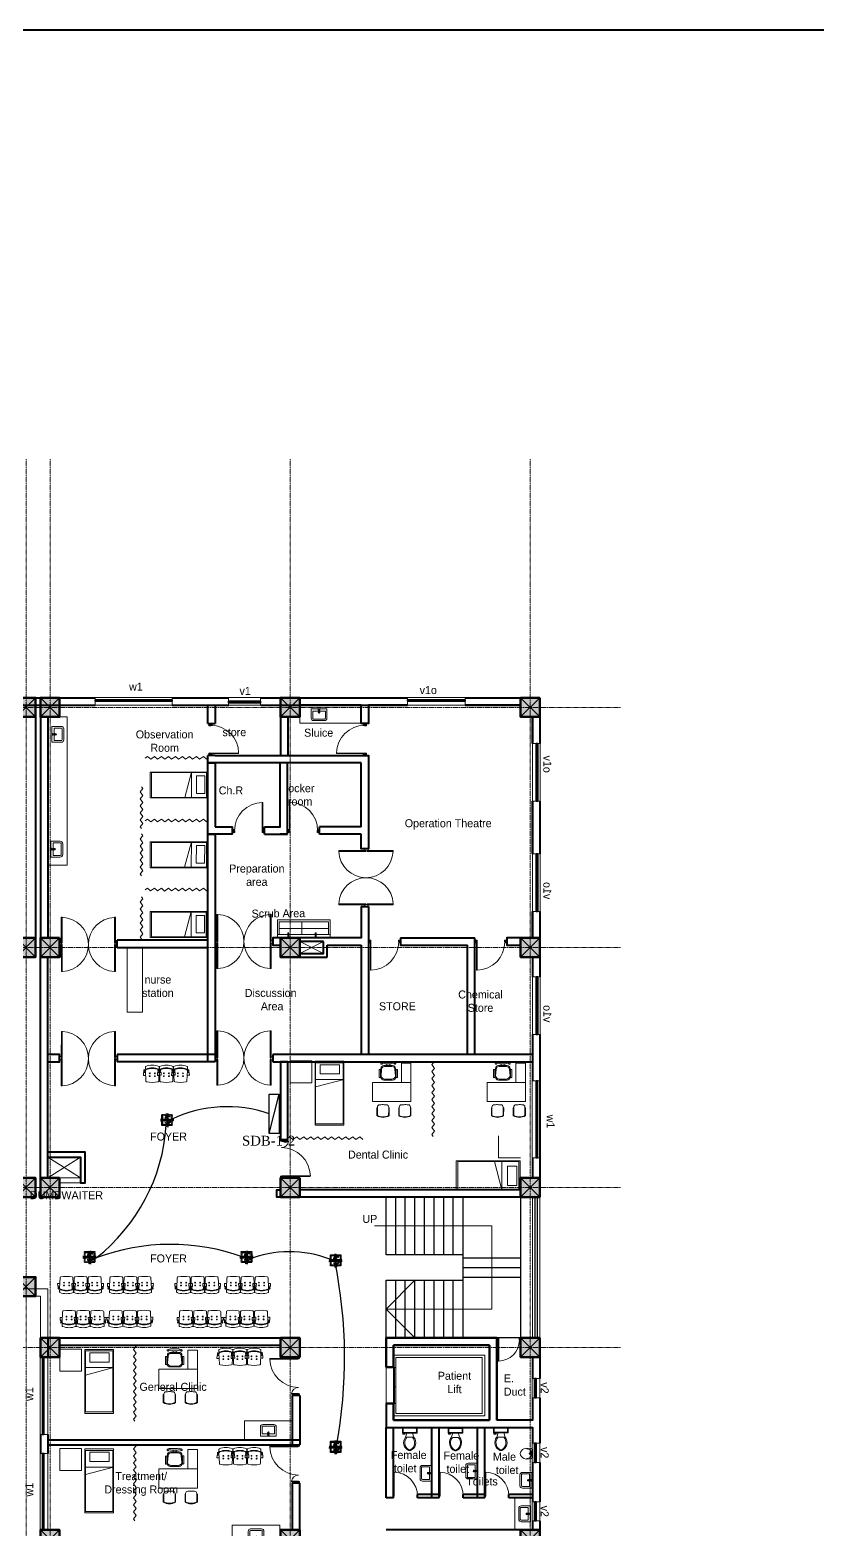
# Model space of a CAD drawing. Header units: millimetres. Extents: x 2419715 to 2617776, y 3786495 to 3864810.
# Drawn here: x 2529684 to 2554274, y 3817945 to 3864810 of the extents above; entities that cross this region are included whole.
import ezdxf

# ---------------------------------------------------------------- set-up
doc = ezdxf.new("R2010")
doc.units = ezdxf.units.MM
doc.header["$MEASUREMENT"] = 0
for name, pattern in [('ACAD_ISO04W100', [30, 24, -3, 0, -3]), ('CENTER', [2, 1.25, -0.25, 0.25, -0.25]), ('DASHED', [0.75, 0.5, -0.25])]:
    doc.linetypes.add(name, pattern=pattern)
for name, color, linetype, lineweight in [('0newfurnture', 30, 'Continuous', 15), ('centreline', 52, 'CENTER', 5), ('Column-0.5', 14, 'Continuous', 50), ('DB-SDB', 10, 'ACAD_ISO04W100', 30), ('door', 41, 'Continuous', 5), ('Door Opening-0.09', 253, 'Continuous', 9), ('furniture', 34, 'Continuous', 15), ('Furniture Hospital-0.09', 44, 'Continuous', 9), ('Hatch', 9, 'Continuous', 9), ('hidden lines', 205, 'DASHED', 5), ('Sill Level', 140, 'Continuous', 20), ('stairs', 6, 'Continuous', 25), ('WALL 0.2', 7, 'Continuous', 20), ('wall 0.4', 7, 'Continuous', 40), ('Wall-0.5', 7, 'Continuous', 50), ('WINDOW', 152, 'Continuous', 30), ('Windows Plan', 152, 'Continuous', 35)]:
    doc.layers.add(name, color=color, linetype=linetype, lineweight=lineweight)
for name, color, linetype in [('conduit for speaker', 100, 'Continuous'), ('electrical text', 7, 'Continuous'), ('Speaker', 200, 'CENTER'), ('Text-0.2', 7, 'Continuous')]:
    doc.layers.add(name, color=color, linetype=linetype)
doc.styles.add('5P2', font='verdana.ttf', dxfattribs={"height": 500})
doc.styles.add('arial.', font='arial.ttf')
doc.styles.add('romans', font='romans.shx')
doc.linetypes.add('ZIGZAG', pattern='A,0.0001,-0.2,[131,ltypeshp.shx,S=0.2,R=0,X=-0.2,Y=0],-0.4,[131,ltypeshp.shx,S=0.2,R=180,X=0.2,Y=0],-0.2', length=0.8001)

# ---------------------------------------------------------------- blocks, each defined once
blk = doc.blocks.new('2ft column')
at = {"layer": 'Hatch', "ltscale": 5}
h = blk.add_hatch(color=256, dxfattribs=at)
h.dxf.hatch_style = 1
h.paths.add_polyline_path([(2207385, 4176559), (2207985, 4176559), (2207985, 4175959), (2207385, 4175959)])
at = {"layer": 'Column-0.5', "ltscale": 5}
blk.add_lwpolyline([(2207385, 4176559), (2207985, 4176559), (2207985, 4175959), (2207385, 4175959)], close=True, dxfattribs=at)
at = {"layer": 'Defpoints', "ltscale": 5}
for points in [[(2207985, 4176559), (2207385, 4175959)], [(2207985, 4175959), (2207385, 4176559)]]:
    blk.add_lwpolyline(points, dxfattribs=at)
blk = doc.blocks.new('main grid')
at = {"layer": 'centreline', "ltscale": 5}
for p, q in [((2518911, 4018930), (2518911, 3987284)), ((2526411, 4018930), (2526411, 3987284)), ((2533911, 4018930), (2533911, 3991299)), ((2541411, 4018930), (2541411, 3976624)), ((2542161, 4018930), (2542161, 3976624)), ((2549661, 4018930), (2549661, 3976624)), ((2557161, 4018930), (2557161, 3976624)), ((2559988, 4011172), (2515645, 4011172)), ((2559988, 4003672), (2515645, 4003672)), ((2559388, 3996172), (2515045, 3996172)), ((2559988, 3996172), (2515645, 3996172)), ((2559988, 3991172), (2538074, 3991172)), ((2533911, 3989164), (2515100, 3989164)), ((2559988, 3985172), (2538074, 3985172)), ((2559988, 3979531), (2538074, 3979531))]:
    blk.add_line(p, q, dxfattribs=at)
blk.add_lwpolyline([(2510725, 3995097), (2521316, 3987284)], dxfattribs=at)
at = {"layer": 'Hatch'}
for p in [(311226, -165087), (318726, -165087), (326226, -165087), (333726, -165087), (311226, -172587), (318726, -172587), (326226, -172587), (333726, -172587), (311226, -180087), (318726, -180087), (326226, -180087), (333726, -180087), (305895, -183187), (311226, -183187), (318726, -183187), (326226, -183187), (333726, -183187), (334476, -185087), (341976, -185087), (349476, -185087), (311226, -187095), (318801, -187095), (334476, -191087), (341976, -191087), (349476, -191087), (334476, -196728), (341976, -196728), (349476, -196728)]:
    blk.add_blockref('2ft column', p, dxfattribs=at)
at = {"layer": 'Hatch', "xscale": -1}
for p in [(4749846, -165087), (4757346, -165087), (4764846, -165087), (4749846, -172587), (4757346, -172587), (4764846, -172587), (4749846, -180087), (4757346, -180087), (4764846, -180087)]:
    blk.add_blockref('2ft column', p, dxfattribs=at)
blk = doc.blocks.new("door 3'3")
at = {"layer": 'door'}
for p, q in [((82769.4, -31237.4), (82769.4, -31203.4)), ((82769.8, -31203.4), (82769.4, -31203.4)), ((82769.8, -31237.4), (82769.8, -31203.4))]:
    blk.add_line(p, q, dxfattribs=at)
at = {"layer": 'door', "ltscale": 80}
for points in [[(82769.8, -31239.8), (82767.4, -31239.8), (82767.4, -31239.4), (82766.9, -31239.4), (82766.9, -31236.4), (82767.4, -31236.4), (82767.4, -31235.9), (82769.4, -31235.9), (82769.4, -31237.4), (82769.8, -31237.4)], [(82802.9, -31239.8), (82805.4, -31239.8), (82805.4, -31239.4), (82805.9, -31239.4), (82805.9, -31236.4), (82805.4, -31236.4), (82805.4, -31235.9), (82803.4, -31235.9), (82803.4, -31237.4), (82802.9, -31237.4)]]:
    blk.add_lwpolyline(points, close=True, dxfattribs=at)
blk.add_arc((82769.4, -31237.4), 34, 0, 89.2047, dxfattribs=at)
at = {"layer": 'Hatch'}
for centre, radius, start, end in [((82757.2, -31236.2), 10.6, 342.6842, 1.6014), ((82764.4, -31235.9), 4.57, 311.0325, 0.2101), ((82768.1, -31239.1), 3.04, 64.8198, 103.5348), ((82804.7, -31239.1), 3.04, 76.4652, 115.1802), ((82808.4, -31235.9), 4.57, 179.7899, 228.9675), ((82815.6, -31236.2), 10.6, 178.3986, 197.3158), ((82767.7, -31239.9), 2.68, 36.7582, 107.5329), ((82767.3, -31240.3), 1.96, 14.7681, 101.3525), ((82767.3, -31236.1), 3.25, 271.0473, 321.5319), ((82805.1, -31239.9), 2.68, 72.4671, 143.2418), ((82805.5, -31236.1), 3.25, 218.4681, 268.9527), ((82805.5, -31240.3), 1.96, 78.6475, 165.2319)]:
    blk.add_arc(centre, radius, start, end, dxfattribs=at)
blk = doc.blocks.new('MAIN DOOR')
at = {"layer": 'door', "ltscale": 1000}
for points in [[(2313.5, 188.5), (2347.4, 188.5), (2347.4, 187.3), (2313.5, 187.3)], [(2381.3, 188.5), (2348.9, 188.5), (2348.9, 187.3), (2381.3, 187.3)]]:
    blk.add_lwpolyline(points, close=True, dxfattribs=at)
for points in [[(2346.1, 190.6), (2346.1, 188.5)], [(2348.9, 188.1), (2347.4, 188.1), (2347.4, 188.5), (2346.1, 188.5), (2346.1, 190.6), (2350.2, 190.6)], [(2347.4, 188.1), (2348.9, 188.1), (2348.9, 188.5), (2350.2, 188.5), (2350.2, 190.6), (2346.1, 190.6)], [(2350.2, 190.6), (2350.2, 188.5)], [(2313.4, 120.7), (2347.3, 120.7), (2347.3, 121.9), (2313.4, 121.9), (2313.4, 120.7)], [(2348.8, 121.1), (2347.3, 121.1), (2347.3, 120.7), (2346, 120.7), (2346, 118.6), (2350.1, 118.6)], [(2347.3, 121.1), (2348.8, 121.1), (2348.8, 120.7), (2350.1, 120.7), (2350.1, 118.6), (2346, 118.6)], [(2346, 118.6), (2346, 120.7)], [(2381.3, 120.7), (2348.8, 120.7), (2348.8, 121.9), (2381.3, 121.9), (2381.3, 120.7)], [(2350.1, 118.6), (2350.1, 120.7)]]:
    blk.add_lwpolyline(points, dxfattribs=at)
at = {"layer": 'Door Opening-0.09', "ltscale": 1000}
for centre, start, end in [((2347.4, 188.5), 182.1168, 357.8826), ((2347.3, 120.7), 2.1167, 177.8826)]:
    blk.add_arc(centre, 33.9, start, end, dxfattribs=at)
at = {"layer": 'WINDOW', "ltscale": 5}
blk.add_line((2350.1, 190.6), (2350.1, 190.6), dxfattribs=at)
blk = doc.blocks.new('d1')
at = {"layer": 'door'}
for p, q in [((2442.7, 10746.2), (2408.3, 10746.2)), ((2408.3, 10746.2), (2408.3, 10745.7)), ((2442.7, 10745.7), (2408.3, 10745.7))]:
    blk.add_line(p, q, dxfattribs=at)
at = {"layer": 'door', "ltscale": 80}
for points in [[(2445, 10779.7), (2445, 10782), (2444.6, 10782), (2444.6, 10782.4), (2441.8, 10782.4), (2441.8, 10782), (2441.4, 10782), (2441.4, 10780.1), (2442.7, 10780.1), (2442.7, 10779.7)], [(2445, 10746.2), (2445, 10743.9), (2444.6, 10743.9), (2444.6, 10743.4), (2441.8, 10743.4), (2441.8, 10743.9), (2441.4, 10743.9), (2441.4, 10745.7), (2442.7, 10745.7), (2442.7, 10746.2)]]:
    blk.add_lwpolyline(points, close=True, dxfattribs=at)
at = {"layer": 'Door Opening-0.09', "ltscale": 80}
blk.add_arc((2442.7, 10745.7), 34.4, 90, 179.274, dxfattribs=at)
at = {"layer": 'hidden lines'}
for centre, radius, start, end in [((2441.6, 10791.4), 9.82, 268.3986, 287.3158), ((2441.4, 10784.8), 4.22, 269.7899, 318.9675), ((2444.3, 10781.3), 2.81, 166.4652, 205.1802), ((2445, 10781.7), 2.48, 162.4671, 233.2418), ((2441.6, 10782), 3, 308.4681, 358.9527), ((2445.5, 10782.1), 1.81, 168.6475, 255.2319), ((2441.4, 10741.1), 4.22, 41.0325, 90.2101), ((2441.6, 10734.5), 9.82, 72.6842, 91.6014), ((2444.3, 10744.5), 2.81, 154.8198, 193.5348), ((2445, 10744.2), 2.48, 126.7582, 197.5329), ((2441.6, 10743.8), 3, 1.0473, 51.5319), ((2445.5, 10743.8), 1.81, 104.7681, 191.3525)]:
    blk.add_arc(centre, radius, start, end, dxfattribs=at)
blk = doc.blocks.new('BED')
at = {"layer": 'Furniture Hospital-0.09'}
for p, q in [((-2.12, 0.475), (-2.12, -0.475)), ((-2.12, -0.475), (-2.12, 0.475)), ((-0.008, 0.475), (-2.12, 0.475)), ((-2.07, 0.475), (-2.07, -0.475)), ((-0.058, 0.455), (-2.07, 0.455)), ((-0.855, -0.455), (-0.61, 0.475)), ((-0.61, 0.475), (-0.61, -0.455)), ((-0.425, 0.336), (-0.426, -0.303)), ((-0.425, 0.336), (-0.121, 0.336)), ((-0.121, -0.303), (-0.121, 0.336)), ((-0.058, -0.475), (-0.058, 0.475)), ((-0.008, -0.475), (-0.008, 0.475)), ((-2.12, -0.475), (-0.008, -0.475)), ((-2.07, -0.455), (-0.058, -0.455)), ((-0.426, -0.303), (-0.121, -0.303))]:
    blk.add_line(p, q, dxfattribs=at)
blk = doc.blocks.new('scre')
at = {"layer": 'Furniture Hospital-0.09'}
for p, q in [((2549360, 3950857), (2549360, 3950293)), ((2549360, 3950293), (2549360, 3950857)), ((2549360, 3950857), (2551001, 3950857)), ((2549406, 3950788), (2549406, 3950395)), ((2549406, 3950788), (2549406, 3950395)), ((2549406, 3950788), (2550955, 3950788)), ((2550124, 3950788), (2550124, 3950395)), ((2550955, 3950788), (2550955, 3950395)), ((2551001, 3950857), (2551001, 3950293)), ((2551001, 3950857), (2551001, 3950293)), ((2551001, 3950395), (2549360, 3950395)), ((2551001, 3950293), (2549360, 3950293)), ((2550955, 3950589), (2549406, 3950589))]:
    blk.add_line(p, q, dxfattribs=at)
for points in [[(2549731, 3950293), (2549662, 3950293), (2549662, 3950298), (2549731, 3950298)], [(2549719, 3950298), (2549673, 3950298), (2549673, 3950321), (2549719, 3950321)], [(2550584, 3950293), (2550515, 3950293), (2550515, 3950298), (2550584, 3950298)], [(2550572, 3950298), (2550526, 3950298), (2550526, 3950321), (2550572, 3950321)]]:
    blk.add_lwpolyline(points, close=True, dxfattribs=at)
for points in [[(2549711, 3950321), (2549708, 3950439, 0.199366), (2549685, 3950439), (2549681, 3950321)], [(2550564, 3950321), (2550561, 3950439, 0.199366), (2550538, 3950439), (2550534, 3950321)]]:
    blk.add_lwpolyline(points, format="xyb", dxfattribs=at)
for centre, radius, start, end in [((2549696, 3950435), 18.5, 310.9481, 229.0519), ((2549696, 3950435), 13.8, 329.1321, 210.8679), ((2550549, 3950435), 18.5, 310.9481, 229.0519), ((2550549, 3950435), 13.8, 329.1321, 210.8679)]:
    blk.add_arc(centre, radius, start, end, dxfattribs=at)
blk = doc.blocks.new("door 5'")
at = {"layer": 'door', "ltscale": 1000}
for points in [[(2177525, 4317078), (2177525, 4317062), (2177516, 4317062), (2177516, 4317020), (2177473, 4317020), (2177474, 4317105)], [(2177525, 4317062), (2177525, 4317105), (2177474, 4317105), (2177473, 4317020)], [(2177473, 4317020), (2177516, 4317020)], [(2177474, 4317105), (2177516, 4317105)], [(2178697, 4316120), (2178697, 4317060), (2178671, 4317060), (2178671, 4316120), (2178697, 4316120)], [(2178689, 4317076), (2178689, 4317060), (2178697, 4317060), (2178697, 4317018), (2178740, 4317018), (2178740, 4317104)], [(2178689, 4317060), (2178689, 4317104), (2178740, 4317104), (2178740, 4317018)], [(2178740, 4317018), (2178697, 4317018)]]:
    blk.add_lwpolyline(points, dxfattribs=at)
blk.add_lwpolyline([(2177516, 4316839), (2177516, 4317062), (2177543, 4317062), (2177543, 4316839)], close=True, dxfattribs=at)
at = {"layer": 'Door Opening-0.09', "ltscale": 1000}
for centre, radius, start, end in [((2177516, 4317062), 224, 276.6944, 2.344), ((2178697, 4317076), 957, 180.3416, 268.4244)]:
    blk.add_arc(centre, radius, start, end, dxfattribs=at)
at = {"layer": 'WINDOW', "ltscale": 5}
blk.add_line((2177474, 4317104), (2177474, 4317104), dxfattribs=at)
blk = doc.blocks.new('BANCAS')
at = {"layer": 'Furniture Hospital-0.09'}
for p, q in [((-0.236, -0.247), (-0.314, -0.247)), ((-0.309, -0.347), (-0.314, -0.247)), ((-0.241, -0.347), (-0.309, -0.347)), ((-0.294, -0.405), (-0.3, -0.347)), ((-0.256, -0.405), (-0.25, -0.347)), ((0.314, -0.25), (0.236, -0.25)), ((0.309, -0.35), (0.241, -0.35)), ((0.256, -0.409), (0.25, -0.35)), ((0.294, -0.409), (0.3, -0.35)), ((0.309, -0.35), (0.314, -0.25))]:
    blk.add_line(p, q, dxfattribs=at)
blk.add_lwpolyline([(0.227, -0.048, 0.346546), (0.203, -0.019, 0.095695), (-0.203, -0.019, 0.346546), (-0.227, -0.048), (-0.244, -0.417, 0.318973), (-0.225, -0.447, 0.193005), (0.225, -0.447, 0.318973), (0.244, -0.417)], format="xyb", close=True, dxfattribs=at)
blk.add_lwpolyline([(-0.245, -0.522), (-0.245, -0.489, -0.522832), (-0.218, -0.471, 0.18), (0.218, -0.471, -0.522832), (0.245, -0.489), (0.245, -0.547, -0.306573), (0.232, -0.565, -0.192782), (-0.232, -0.565, -0.306573), (-0.245, -0.547), (-0.245, -0.504)], format="xyb", dxfattribs=at)
for centre, radius in [((-0.275, -0.422), 0.025), ((-0.09, -0.22), 0.015), ((-0.09, -0.32), 0.015), ((0.09, -0.22), 0.015), ((0.09, -0.32), 0.015), ((0.275, -0.425), 0.025)]:
    blk.add_circle(centre, radius, dxfattribs=at)
blk = doc.blocks.new('A$C72AE6952')
at = {"ltscale": 20, "xscale": 800, "yscale": 800, "zscale": 800, "row_count": 1, "column_count": 3, "row_spacing": 0, "column_spacing": 440.0000000000001}
blk.add_blockref('BANCAS', (-440, 0), dxfattribs=at)
blk = doc.blocks.new('TAP')
at = {"layer": 'Furniture Hospital-0.09', "linetype": 'Continuous'}
for p, q in [((0, 38), (0, -38)), ((5, 38), (0, 38)), ((5, 38), (5, -38)), ((30, 25), (5, 25)), ((30, 0), (5, 0)), ((30, 25), (30, -25)), ((56, 16), (30, 16)), ((51, 7), (48, 8)), ((59, 19), (57, 22)), ((73, 24), (73, 27)), ((88, 20), (89, 22)), ((97, 15), (125, 12)), ((97, 8), (100, 9)), ((5, -38), (0, -38)), ((30, -25), (5, -25)), ((56, -16), (30, -16)), ((51, -8), (48, -9)), ((60, -20), (58, -22)), ((74, -24), (74, -27)), ((88, -19), (90, -22)), ((97, -7), (100, -8)), ((97, -15), (125, -12))]:
    blk.add_line(p, q, dxfattribs=at)
for radius in [21.2, 19.7]:
    blk.add_circle((74, 0), radius, dxfattribs=at)
for centre, radius, start, end in [((74, 0), 27.2, 163.0512, 199.0512), ((74, 0), 24.2, 127.0512, 163.0512), ((74, 0), 27.2, 91.0512, 127.0512), ((74, 0), 24.2, 55.0512, 91.0512), ((74, 0), 27.2, 19.0512, 55.0512), ((74, 0), 24.2, 343.0512, 19.0512), ((95, 0), 32.6, 337.45, 22.55), ((74, 0), 24.2, 199.0512, 235.0512), ((74, 0), 27.2, 235.0512, 271.0512), ((74, 0), 24.2, 271.0512, 307.0512), ((74, 0), 27.2, 307.0512, 343.0512)]:
    blk.add_arc(centre, radius, start, end, dxfattribs=at)
blk = doc.blocks.new('bazin')
at = {"layer": '0newfurnture', "ltscale": 5}
for p, q in [((2434577, 4011590), (2435069, 4011590)), ((2434577, 4011295), (2434577, 4011590)), ((2434626, 4011295), (2434626, 4011516)), ((2434626, 4011516), (2434799, 4011516)), ((2434996, 4011270), (2434651, 4011270)), ((2434996, 4011221), (2434651, 4011221)), ((2434847, 4011516), (2435020, 4011516)), ((2435020, 4011516), (2435020, 4011295)), ((2435069, 4011590), (2435069, 4011295))]:
    blk.add_line(p, q, dxfattribs=at)
blk.add_circle((2434823, 4011477), 25.6, dxfattribs=at)
for centre, radius, start, end in [((2434651, 4011295), 73.8, 180, 270), ((2434651, 4011295), 24.6, 180, 270), ((2434996, 4011295), 73.8, 270, 0), ((2434996, 4011295), 24.6, 270, 0)]:
    blk.add_arc(centre, radius, start, end, dxfattribs=at)
at = {"layer": '0newfurnture', "ltscale": 5, "xscale": 0.9842520018725999, "yscale": 0.9842520018725999, "zscale": 0.9842520018725999, "rotation": 270}
blk.add_blockref('TAP', (2434823, 4011590), dxfattribs=at)
blk = doc.blocks.new('26 door')
at = {"layer": 'door'}
blk.add_line((42654.7, -717.8), (42654.7, -716.7), dxfattribs=at)
at = {"layer": 'door', "ltscale": 5}
blk.add_lwpolyline([(42654.7, -716.7), (42684.7, -716.7), (42684.7, -717.8), (42654.7, -717.8)], dxfattribs=at)
at = {"layer": 'Door Opening-0.09'}
blk.add_arc((42654.8, -717.8), 30, 2.1358, 90.1794, dxfattribs=at)
blk = doc.blocks.new('Toilet - top')
at = {"layer": 'Furniture Hospital-0.09'}
for p, q in [((-10, -8.5), (-8, -8.5)), ((-10, -9.5), (-10, -8.5)), ((-7, -9.5), (-10, -9.5)), ((-8, -8.5), (-8, -8)), ((-7, -8), (-7, -9.5)), ((-4, -8), (-6, -14)), ((4, -14), (-4, -14)), ((4, -8), (6, -14)), ((9.5, -6), (9.5, -2))]:
    blk.add_line(p, q, dxfattribs=at)
blk.add_lwpolyline([(10.5, -8), (10.5, 0), (-10.5, 0), (-10.5, -8)], close=True, dxfattribs=at)
for points in [[(-9.5, -2), (-9.5, -6)], [(8.5, -1), (-8.5, -1)], [(-8.5, -7), (8.5, -7)]]:
    blk.add_lwpolyline(points, dxfattribs=at)
for centre, radius, start, end in [((-8.6, -1.9), 0.884, 81.8699, 188.1301), ((-8.6, -6.1), 0.884, 171.8699, 278.1301), ((3.5, -21.6), 12.2, 141.4691, 247.9714), ((4.2, -21.8), 11.3, 136.3677, 238.9468), ((-3.5, -21.6), 12.2, 292.0284, 38.5307), ((-4.2, -21.8), 11.3, 301.053, 43.6321), ((8.6, -1.9), 0.884, 351.8699, 98.1301), ((8.6, -6.1), 0.884, 261.8699, 8.1301), ((0, -27.9), 4, 245.7318, 294.2682), ((0, -29), 4, 254.8605, 285.1395)]:
    blk.add_arc(centre, radius, start, end, dxfattribs=at)
blk = doc.blocks.new('TIA UR Plan-flat-1')
at = {"layer": 'Furniture Hospital-0.09'}
for points in [[(-186, 175), (-265, 150, 0.270578), (-380, 0, 0.556713)], [(-186, -175), (-265, -150, -0.270578), (-380, 0, -0.556713)], [(0, 0), (0, 132, 0.414214), (-25, 157), (-186, 175)], [(0, 0), (0, -132, -0.414214), (-25, -157), (-186, -175)], [(-174, 175), (-174, 154), (-81, 130, -0.321575), (-32, 71), (-32, 0)], [(-174, -175), (-174, -154), (-81, -130, 0.321575), (-32, -71), (-32, 0)]]:
    blk.add_lwpolyline(points, format="xyb", dxfattribs=at)
blk.add_circle((-75, 0), 20, dxfattribs=at)
blk = doc.blocks.new('ADHIKRIT')
at = {"layer": 'furniture'}
for p, q in [((-245, 1046), (-569, 1047)), ((-245, 980), (-569, 981)), ((900, 1351), (0, 1351)), ((0, 1351), (0, -450)), ((0, 741), (0, 1351)), ((900, -450), (900, 1351)), ((1048, 956), (1048, 1014)), ((1050, 758), (1050, 711)), ((1050, 700), (1050, 711)), ((1187, 1121), (1153, 1121)), ((1187, 1145), (1558, 1147)), ((1187, 1145), (1187, 1121)), ((1187, 1121), (1545, 1123)), ((-900, 0), (0, 0)), ((-900, -450), (-900, 0)), ((-789, 683), (-869, 683)), ((-789, 547), (-869, 547)), ((-247, 247), (-571, 248)), ((-247, 182), (-571, 182)), ((1189, 595), (1157, 595)), ((1189, 102), (1157, 102)), ((1187, 595), (1187, 571)), ((1187, 571), (1558, 573)), ((1187, 126), (1558, 124)), ((1187, 102), (1187, 126)), ((1189, 595), (1286, 595)), ((1189, 102), (1286, 101)), ((1287, 595), (1545, 597)), ((1287, 101), (1545, 100)), ((0, -450), (-900, -450)), ((0, -450), (900, -450)), ((1048, -260), (1048, -318)), ((1050, -4), (1050, -14)), ((1050, -61), (1050, -14)), ((1187, -425), (1153, -425)), ((1187, -425), (1545, -426)), ((1187, -449), (1187, -425)), ((1187, -449), (1558, -450))]:
    blk.add_line(p, q, dxfattribs=at)
for points in [[(-897, 962, 0.207066), (-957, 755), (-957, 615)], [(-885, 900, 0.214578), (-869, 755), (-869, 615)], [(-110, 614), (-109, 818, 0.414214), (-246, 955), (-655, 956, 0.418376), (-789, 820), (-789, 615)], [(-153, 614), (-152, 788, 0.28028), (-288, 955), (-610, 925, 0.418376), (-744, 789), (-745, 615)], [(-899, 268, -0.207066), (-958, 476), (-957, 615)], [(-886, 330, -0.214578), (-870, 475), (-869, 615)], [(-110, 614), (-110, 409, -0.414214), (-247, 273), (-656, 274, -0.418376), (-790, 410), (-789, 615)], [(-153, 614), (-153, 440, -0.28028), (-290, 273), (-612, 304, -0.418376), (-745, 441), (-745, 615)]]:
    blk.add_lwpolyline(points, format="xyb", dxfattribs=at)
for centre, radius, start, end in [((-881, 933), 33.3, 262.33536, 120.0474), ((-569, 1014), 32.9, 89.8702, 269.8702), ((-245, 1013), 32.9, 269.8702, 89.8702), ((1753, 864), 711, 172.59075, 188.62326), ((1154, 1015), 106, 90.30831, 180.30831), ((1203, 1157), 39.5, 294.33548, 296.57112), ((1099, 860), 518, 329.47562, 30.52438), ((1099, 860), 542, 328.02569, 31.98454), ((-882, 297), 33.3, 239.693, 97.40505), ((-571, 215), 32.9, 89.8702, 269.8702), ((-253, 214), 33.4, 280.44827, 79.51217), ((1157, 701), 106, 180.30831, 270.30831), ((1157, -4), 106, 89.69169, 179.69169), ((1099, -163), 518, 329.47562, 30.52438), ((1099, -163), 542, 328.01546, 31.97431), ((1753, -168), 711, 171.37674, 187.40925), ((1154, -319), 106, 179.69169, 269.69169), ((1203, -461), 39.5, 63.42888, 65.66452)]:
    blk.add_arc(centre, radius, start, end, dxfattribs=at)
blk = doc.blocks.new('w1')
at = {"layer": 'Sill Level'}
blk.add_lwpolyline([(2460641, 3827503), (2460641, 3825103), (2460401, 3825103), (2460401, 3827503)], close=True, dxfattribs=at)
at = {"layer": 'Windows Plan'}
blk.add_lwpolyline([(2460521, 3825103), (2460521, 3827503), (2460473, 3827503), (2460473, 3825103)], close=True, dxfattribs=at)
at = {"layer": 'Text-0.2', "ltscale": 5, "insert": (2460188, 3826157), "char_height": 250, "attachment_point": 7, "rotation": 90.0008, "style": 'arial.'}
blk.add_mtext('{\\fStylus BT|b0|i0|c0|p34;w1}', dxfattribs=at)
blk = doc.blocks.new('v2')
at = {"layer": 'Sill Level'}
blk.add_lwpolyline([(2448277, 3818910), (2448877, 3818910), (2448877, 3818670), (2448277, 3818670)], close=True, dxfattribs=at)
at = {"layer": 'Windows Plan'}
blk.add_lwpolyline([(2448877, 3818790), (2448277, 3818790), (2448277, 3818743), (2448877, 3818743)], close=True, dxfattribs=at)
at = {"layer": 'Text-0.2', "ltscale": 5, "insert": (2448397, 3818932), "char_height": 250, "attachment_point": 7, "rotation": 0.0008, "style": 'arial.'}
blk.add_mtext('{\\fStylus BT|b0|i0|c0|p34;v2}', dxfattribs=at)
blk = doc.blocks.new('v18')
at = {"layer": 'Sill Level'}
blk.add_lwpolyline([(2462914, 3850453), (2464714, 3850453), (2464714, 3850693), (2462914, 3850693)], close=True, dxfattribs=at)
at = {"layer": 'Windows Plan'}
blk.add_lwpolyline([(2464714, 3850573), (2462914, 3850573), (2462914, 3850620), (2464714, 3850620)], close=True, dxfattribs=at)
at = {"layer": 'Text-0.2', "ltscale": 5, "insert": (2463832, 3850794), "char_height": 250, "attachment_point": 9, "rotation": 359.9992, "style": 'arial.'}
blk.add_mtext('\\pxqc;{\\fStylus BT|b0|i0|c0|p34;v1o}', dxfattribs=at)
blk = doc.blocks.new('v1')
at = {"layer": 'Sill Level'}
blk.add_lwpolyline([(2446591, 3818940), (2447591, 3818940), (2447591, 3818700), (2446591, 3818700)], close=True, dxfattribs=at)
at = {"layer": 'Windows Plan'}
blk.add_lwpolyline([(2447591, 3818820), (2446591, 3818820), (2446591, 3818772), (2447591, 3818772)], close=True, dxfattribs=at)
at = {"layer": 'Text-0.2', "ltscale": 5, "insert": (2446930, 3819021), "char_height": 250, "attachment_point": 7, "rotation": 0.0008, "style": 'arial.'}
blk.add_mtext('{\\fStylus BT|b0|i0|c0|p34;v1}', dxfattribs=at)
blk = doc.blocks.new('Speaker')
at = {"layer": 'Speaker', "ltscale": 3}
for p, q in [((1441963, -1133872), (1442122, -1133872)), ((1441964, -1133852), (1442124, -1133852)), ((1441964, -1133862), (1442123, -1133862)), ((1442033, -1133785), (1442033, -1133948)), ((1442043, -1133785), (1442043, -1133948)), ((1442053, -1133786), (1442053, -1133948))]:
    blk.add_line(p, q, dxfattribs=at)
for points in [[(1441981, -1133795), (1442106, -1133795), (1442106, -1133929), (1441981, -1133929)], [(1441991, -1133805), (1442096, -1133805), (1442096, -1133919), (1441991, -1133919)]]:
    blk.add_lwpolyline(points, close=True, dxfattribs=at)
at = {"layer": 'Speaker', "ltscale": 3, "insert": (1442003, -1133810), "char_height": 99.94, "width": 119.93, "attachment_point": 1, "style": '5P2'}
blk.add_mtext('{\\fVerdana|b1|i0|c0|p34;S}', dxfattribs=at)
blk = doc.blocks.new('A$C28482BCB')
at = {"layer": 'DB-SDB', "linetype": 'Continuous'}
for p, q in [((0, 4.47), (17.32, 4.47)), ((0, 0), (0, 4.47)), ((0, 4.47), (17.32, 0)), ((17.32, 0), (0, 0)), ((17.32, 4.47), (17.32, 0))]:
    blk.add_line(p, q, dxfattribs=at)

msp = doc.modelspace()

# ---------------------------------------------------------------- linework, layer by layer
at = {"layer": '0newfurnture', "ltscale": 5}
for points in [[(2538110, 3843152), (2540034, 3843152), (2540034, 3843716), (2538110, 3843716)], [(2530240, 3838716), (2530240, 3843346), (2530840, 3843346), (2530840, 3838716)], [(2536389, 3821358), (2537877, 3821358), (2537877, 3820758), (2536389, 3820758)], [(2536003, 3818096), (2537492, 3818096), (2537492, 3817496), (2536003, 3817496)]]:
    msp.add_lwpolyline(points, close=True, dxfattribs=at)
at = {"layer": '0newfurnture'}
msp.add_lwpolyline([(2545380, 3818226), (2545380, 3817946), (2544836, 3817946), (2544836, 3818946), (2545380, 3818946), (2545380, 3818826)], dxfattribs=at)
at = {"layer": 'conduit for speaker', "ltscale": 5}
for centre, radius, start, end in [((2535845, 3827158), 4011, 70.9284, 115.3379), ((2528223, 3830962), 5730, 308.0001, 356.2103), ((2534083, 3820218), 6651, 70.121, 110.5275), ((2537799, 3823110), 3529, 66.4673, 108.9559), ((2524423, 3823323), 15091, 349.4817, 11.5499)]:
    msp.add_arc(centre, radius, start, end, dxfattribs=at)
at = {"layer": 'furniture'}
for points in [[(2537810, 3831916), (2538492, 3831916), (2538492, 3832598), (2537810, 3832598)], [(2530613, 3822912), (2531295, 3822912), (2531295, 3823595), (2530613, 3823595)], [(2530613, 3819805), (2531295, 3819805), (2531295, 3820487), (2530613, 3820487)]]:
    msp.add_lwpolyline(points, close=True, dxfattribs=at)
msp.add_lwpolyline([(2544326, 3830257), (2544326, 3829575), (2545008, 3829575)], dxfattribs=at)
at = {"layer": 'Furniture Hospital-0.09', "ltscale": 5}
for p, q in [((2541040, 3823410), (2541040, 3823026)), ((2541116, 3823333), (2541116, 3823026)), ((2543816, 3823333), (2541116, 3823333)), ((2543816, 3821586), (2543816, 3823333)), ((2541040, 3823026), (2541116, 3823026)), ((2541078, 3823026), (2541078, 3821893)), ((2541078, 3822413), (2541040, 3822413)), ((2541116, 3822413), (2541078, 3822413)), ((2541040, 3821893), (2541040, 3821510)), ((2541040, 3821893), (2541116, 3821893)), ((2541116, 3821893), (2541116, 3821586)), ((2541040, 3821510), (2543893, 3821510)), ((2541116, 3821586), (2543816, 3821586))]:
    msp.add_line(p, q, dxfattribs=at)
at = {"layer": 'Furniture Hospital-0.09'}
msp.add_lwpolyline([(2532722, 3836145), (2533200, 3836145), (2533200, 3834122), (2532722, 3834122)], close=True, dxfattribs=at)
at = {"layer": 'Furniture Hospital-0.09', "ltscale": 30}
msp.add_lwpolyline([(2538110, 3835846), (2538586, 3835846)], dxfattribs=at)
at = {"layer": 'Furniture Hospital-0.09', "ltscale": 5}
for points in [[(2541040, 3823410), (2543893, 3823410), (2543893, 3821510)], [(2541040, 3821893), (2541040, 3823026)], [(2541116, 3823026), (2541116, 3821893)]]:
    msp.add_lwpolyline(points, dxfattribs=at)
at = {"layer": 'Hatch', "lineweight": 5, "ltscale": 5}
for points in [[(2538110, 3836336), (2538850, 3835956)], [(2538850, 3836336), (2538110, 3835956)]]:
    msp.add_lwpolyline(points, dxfattribs=at)
at = {"layer": 'Hatch', "ltscale": 5}
for points in [[(2531260, 3829596), (2530240, 3828946)], [(2530240, 3829596), (2531260, 3828946)]]:
    msp.add_lwpolyline(points, dxfattribs=at)
at = {"layer": 'stairs', "ltscale": 5}
for points in [[(2543210, 3826546), (2540810, 3826546), (2540810, 3828346)], [(2541110, 3826546), (2541110, 3828346)], [(2541410, 3826546), (2541410, 3828346)], [(2541710, 3826546), (2541710, 3828346)], [(2542010, 3826546), (2542010, 3828346)], [(2542310, 3826546), (2542310, 3828346)], [(2542610, 3826546), (2542610, 3828346)], [(2542910, 3826546), (2542910, 3828346)], [(2543210, 3828346), (2543210, 3823946)], [(2545010, 3828346), (2545010, 3823946), (2544270, 3823946)], [(2543210, 3826446), (2545010, 3826446)], [(2543210, 3826146), (2545010, 3826146)], [(2540810, 3823946), (2540810, 3825746), (2543210, 3825746)], [(2541110, 3823946), (2541110, 3825746)], [(2541410, 3823946), (2541410, 3825746)], [(2541710, 3823946), (2541710, 3825746)], [(2542010, 3823946), (2542010, 3825746)], [(2542310, 3823946), (2542310, 3825746)], [(2542610, 3823946), (2542610, 3825746)], [(2542910, 3823946), (2542910, 3825746)], [(2543210, 3825846), (2545010, 3825846)]]:
    msp.add_lwpolyline(points, dxfattribs=at)
at = {"layer": 'WALL 0.2', "ltscale": 5}
for p, q in [((2514705, 3825476), (2530240, 3825476)), ((2514935, 3825246), (2530010, 3825246)), ((2530010, 3825246), (2530010, 3823946)), ((2530240, 3825476), (2530240, 3823946)), ((2540810, 3823031), (2540810, 3821898)), ((2541040, 3821898), (2541040, 3823031))]:
    msp.add_line(p, q, dxfattribs=at)
for points in [[(2530610, 3828946), (2531260, 3828946)], [(2530610, 3828796), (2531260, 3828796)], [(2545380, 3828346), (2545380, 3823946)], [(2545610, 3828346), (2545610, 3823946)], [(2540445, 3827446), (2543210, 3827446), (2544110, 3827446), (2544110, 3824846), (2540810, 3824846)], [(2540810, 3824846), (2541710, 3825746)], [(2540810, 3824846), (2541710, 3823946)]]:
    msp.add_lwpolyline(points, dxfattribs=at)
at = {"layer": 'wall 0.4', "ltscale": 5}
for p, q in [((2528960, 3843946), (2531725, 3843946)), ((2530610, 3843946), (2531725, 3843946)), ((2534125, 3843946), (2535892, 3843946)), ((2534125, 3843946), (2535470, 3843946)), ((2536892, 3843946), (2541480, 3843946)), ((2543280, 3843946), (2545010, 3843946)), ((2528960, 3843716), (2531725, 3843716)), ((2534125, 3843716), (2535892, 3843716)), ((2535240, 3843146), (2535240, 3843716)), ((2535470, 3843716), (2535470, 3843146)), ((2536892, 3843716), (2541480, 3843716)), ((2543280, 3843716), (2545010, 3843716)), ((2529860, 3843346), (2529860, 3836446)), ((2530010, 3843346), (2530010, 3836446)), ((2530240, 3843346), (2530240, 3836446)), ((2530240, 3843346), (2530240, 3837716)), ((2545380, 3843346), (2545380, 3842521)), ((2545610, 3843346), (2545610, 3842521)), ((2535470, 3842146), (2535240, 3842146)), ((2535240, 3841916), (2535240, 3842146)), ((2535240, 3839686), (2535240, 3841916)), ((2535240, 3841916), (2535470, 3841916)), ((2540034, 3841916), (2535240, 3841916)), ((2535470, 3841916), (2535470, 3839916)), ((2537729, 3839686), (2537729, 3841916)), ((2540034, 3839916), (2540034, 3841916)), ((2545380, 3840721), (2545380, 3839071)), ((2545610, 3840721), (2545610, 3839071)), ((2535240, 3839516), (2535240, 3839686)), ((2535240, 3839686), (2535470, 3839686)), ((2536013, 3839686), (2535240, 3839686)), ((2535470, 3839916), (2536013, 3839916)), ((2535470, 3839686), (2535470, 3832576)), ((2537013, 3839686), (2537729, 3839686)), ((2540034, 3839916), (2538729, 3839916)), ((2540034, 3839686), (2538729, 3839686)), ((2535240, 3832576), (2535240, 3839516)), ((2530240, 3837486), (2530240, 3836446)), ((2540034, 3837425), (2540264, 3837425)), ((2545380, 3837271), (2545380, 3836446)), ((2545610, 3837271), (2545610, 3836446)), ((2543350, 3836446), (2543580, 3836446)), ((2543580, 3832806), (2543580, 3836446)), ((2535240, 3836375), (2532410, 3836375)), ((2532410, 3836145), (2532410, 3836375)), ((2532410, 3836145), (2535240, 3836145)), ((2538970, 3835846), (2538970, 3836216)), ((2543350, 3832806), (2543350, 3836216)), ((2530010, 3828946), (2530010, 3835846)), ((2530240, 3828946), (2530240, 3835846)), ((2538110, 3835846), (2538793, 3835846)), ((2538793, 3835846), (2538970, 3835846)), ((2545380, 3835846), (2545380, 3835226)), ((2545610, 3835846), (2545610, 3835226)), ((2545380, 3833426), (2545380, 3831975)), ((2545610, 3833426), (2545610, 3828946)), ((2532410, 3832806), (2532410, 3832576)), ((2543350, 3832806), (2537270, 3832806)), ((2537270, 3832806), (2537270, 3832576)), ((2545278, 3832806), (2543350, 3832806)), ((2537270, 3832576), (2545380, 3832576)), ((2545380, 3832576), (2545380, 3831975)), ((2545380, 3829575), (2545380, 3828946)), ((2545380, 3829575), (2545380, 3828946)), ((2530010, 3823946), (2530010, 3823325)), ((2530240, 3823946), (2530240, 3823325)), ((2545610, 3823346), (2545610, 3822679)), ((2545610, 3822079), (2545610, 3820657)), ((2530010, 3820925), (2530010, 3820339)), ((2530240, 3820925), (2530240, 3820339)), ((2540809, 3818945), (2540809, 3821146)), ((2541039, 3818945), (2541039, 3821146)), ((2542239, 3818945), (2542239, 3821146)), ((2542469, 3818945), (2542469, 3821146)), ((2543669, 3818945), (2543669, 3821146)), ((2543899, 3818945), (2543899, 3821146)), ((2545610, 3820057), (2545610, 3818826)), ((2541789, 3818945), (2541789, 3819055)), ((2542469, 3819055), (2541789, 3819055)), ((2543899, 3819056), (2543219, 3819055)), ((2543219, 3818945), (2543219, 3819055)), ((2545380, 3819056), (2544649, 3819056)), ((2544649, 3818945), (2544649, 3819056)), ((2541039, 3818945), (2540809, 3818945)), ((2542469, 3818945), (2541789, 3818945)), ((2543899, 3818946), (2543219, 3818945)), ((2545380, 3818946), (2544649, 3818946)), ((2545610, 3818226), (2545610, 3817038)), ((2545010, 3817947), (2540810, 3817945))]:
    msp.add_line(p, q, dxfattribs=at)
for points in [[(2419715, 3864810), (2617776, 3864810), (2617776, 3786495), (2419715, 3786495)], [(2538850, 3836336), (2538110, 3836336), (2538110, 3835956), (2538850, 3835956)], [(2537740, 3830146), (2537740, 3832576), (2537510, 3832576), (2537510, 3830146)]]:
    msp.add_lwpolyline(points, close=True, dxfattribs=at)
for points in [[(2538110, 3843946), (2541480, 3843946)], [(2543280, 3843946), (2545010, 3843946)], [(2541480, 3843716), (2540264, 3843716), (2540264, 3843146), (2540034, 3843146), (2540034, 3843716), (2538110, 3843716)], [(2545010, 3843716), (2543280, 3843716)], [(2530010, 3843346), (2530010, 3836446)], [(2535240, 3843146), (2535470, 3843146)], [(2537510, 3843346), (2537510, 3842146)], [(2537740, 3843346), (2537740, 3842146)], [(2545380, 3842521), (2545380, 3843346)], [(2545610, 3843346), (2545610, 3842521)], [(2535470, 3842146), (2540264, 3842146), (2540264, 3841916)], [(2537013, 3839916), (2537499, 3839916), (2537499, 3841916)], [(2540264, 3841916), (2540264, 3839225), (2540034, 3839225), (2540034, 3839686)], [(2545380, 3839071), (2545380, 3840721)], [(2545610, 3840721), (2545610, 3839071)], [(2536013, 3839686), (2536013, 3839916)], [(2537013, 3839686), (2537013, 3839917)], [(2537729, 3839686), (2537499, 3839686)], [(2538729, 3839686), (2538729, 3839916)], [(2540034, 3837425), (2540034, 3836446), (2538110, 3836446)], [(2540264, 3837425), (2540264, 3836446)], [(2545380, 3836446), (2545380, 3837271)], [(2545610, 3837271), (2545610, 3836446)], [(2537509, 3836446), (2537270, 3836446), (2537270, 3836216), (2537510, 3836216)], [(2540264, 3836446), (2540264, 3832806)], [(2541264, 3836446), (2543350, 3836446)], [(2541264, 3836446), (2541264, 3836216), (2543350, 3836216)], [(2545010, 3836446), (2544580, 3836446), (2544580, 3836216), (2545010, 3836216)], [(2538970, 3836216), (2540034, 3836216)], [(2540034, 3836216), (2540034, 3832806)], [(2545380, 3835846), (2545380, 3835226)], [(2545610, 3835846), (2545610, 3835226)], [(2545380, 3833426), (2545380, 3832806), (2543580, 3832806)], [(2545610, 3833426), (2545610, 3828946)], [(2530240, 3832576), (2530610, 3832576), (2530610, 3832806), (2530240, 3832806)], [(2535470, 3832806), (2532410, 3832806)], [(2540931, 3832806), (2540811, 3832806)], [(2535470, 3832576), (2532410, 3832576)], [(2530240, 3829596), (2531260, 3829596), (2531260, 3828796), (2531410, 3828796), (2531410, 3829746), (2530240, 3829746)], [(2537510, 3828346), (2537400, 3828346), (2537400, 3828576), (2537510, 3828576)], [(2543910, 3828576), (2538110, 3828576)], [(2545010, 3828576), (2540989, 3828576)], [(2545010, 3828346), (2538110, 3828346)], [(2545010, 3828346), (2540810, 3828346)], [(2530610, 3823946), (2537510, 3823946)], [(2530610, 3823716), (2537510, 3823716)], [(2545380, 3823346), (2545380, 3822679)], [(2537880, 3822146), (2537880, 3820608)], [(2538109, 3822146), (2537880, 3822146)], [(2538110, 3822146), (2538110, 3820608)], [(2540810, 3821898), (2540810, 3821146), (2545380, 3821146), (2545380, 3820657)], [(2545380, 3822079), (2545380, 3821376), (2544273, 3821376)], [(2530240, 3820758), (2538110, 3820758)], [(2530240, 3820608), (2538110, 3820608)], [(2545380, 3820057), (2545380, 3818826)], [(2537880, 3819408), (2537880, 3817946)], [(2538108, 3819408), (2537880, 3819408)], [(2538108, 3819408), (2538108, 3817946)], [(2545380, 3818226), (2545380, 3817946)]]:
    msp.add_lwpolyline(points, dxfattribs=at)
at = {"layer": 'Wall-0.5', "ltscale": 5}
for p, q in [((2544273, 3823946), (2540810, 3823946)), ((2540810, 3823946), (2540810, 3823031)), ((2544273, 3823946), (2544273, 3821376)), ((2541040, 3823031), (2541040, 3823716)), ((2541040, 3823716), (2544043, 3823716)), ((2544043, 3823716), (2544043, 3821376)), ((2540810, 3823031), (2541040, 3823031)), ((2541040, 3821898), (2540810, 3821898)), ((2541040, 3821376), (2541040, 3821898)), ((2544043, 3821376), (2541040, 3821376))]:
    msp.add_line(p, q, dxfattribs=at)
at = {"layer": 'WINDOW', "linetype": 'ZIGZAG', "lineweight": 20, "ltscale": 0.5}
for points in [[(2533283, 3842063), (2533355, 3842113), (2533454, 3842030), (2533574, 3842113), (2533672, 3842030), (2533792, 3842113), (2533893, 3842027), (2534008, 3842115), (2534109, 3842030), (2534229, 3842113), (2534328, 3842030), (2534447, 3842113), (2534546, 3842030), (2534666, 3842113), (2534764, 3842030), (2534884, 3842113), (2534983, 3842030), (2535103, 3842113), (2535201, 3842030), (2535263, 3842072)], [(2533169, 3839858), (2533126, 3839914), (2533211, 3840015), (2533128, 3840135), (2533211, 3840234), (2533128, 3840354), (2533211, 3840452), (2533128, 3840572), (2533211, 3840671), (2533128, 3840790), (2533211, 3840889), (2533128, 3841009), (2533211, 3841107), (2533169, 3841169)], [(2533283, 3840104), (2533355, 3840154), (2533454, 3840071), (2533574, 3840154), (2533672, 3840071), (2533792, 3840154), (2533893, 3840069), (2534008, 3840156), (2534109, 3840071), (2534229, 3840154), (2534328, 3840071), (2534447, 3840154), (2534546, 3840071), (2534666, 3840154), (2534764, 3840071), (2534884, 3840154), (2534983, 3840071), (2535103, 3840154), (2535201, 3840071), (2535263, 3840114)], [(2533169, 3838386), (2533126, 3838442), (2533211, 3838543), (2533128, 3838663), (2533211, 3838761), (2533128, 3838881), (2533211, 3838980), (2533128, 3839099), (2533211, 3839198), (2533128, 3839318), (2533211, 3839416), (2533128, 3839536), (2533211, 3839635), (2533169, 3839696)], [(2533280, 3837943), (2533353, 3837993), (2533451, 3837910), (2533571, 3837993), (2533670, 3837910), (2533790, 3837993), (2533891, 3837908), (2534006, 3837995), (2534107, 3837910), (2534226, 3837993), (2534325, 3837910), (2534445, 3837993), (2534543, 3837910), (2534663, 3837993), (2534762, 3837910), (2534881, 3837993), (2534980, 3837910), (2535100, 3837993), (2535198, 3837910), (2535260, 3837953)], [(2533169, 3836416), (2533126, 3836472), (2533211, 3836573), (2533128, 3836693), (2533211, 3836792), (2533128, 3836911), (2533211, 3837010), (2533128, 3837130), (2533211, 3837228), (2533128, 3837348), (2533211, 3837447), (2533128, 3837567), (2533211, 3837665), (2533169, 3837727)], [(2542320, 3832586), (2542237, 3832487), (2542320, 3832367), (2542237, 3832269), (2542320, 3832149), (2542237, 3832050), (2542320, 3831930), (2542237, 3831832), (2542320, 3831712), (2542235, 3831611), (2542322, 3831496), (2542237, 3831395), (2542320, 3831275), (2542237, 3831177), (2542320, 3831057), (2542237, 3830958), (2542320, 3830838), (2542237, 3830740), (2542320, 3830620), (2542237, 3830521), (2542320, 3830402), (2542237, 3830303), (2542279, 3830242)], [(2540084, 3830148), (2539985, 3830231), (2539865, 3830148), (2539767, 3830231), (2539647, 3830148), (2539548, 3830231), (2539429, 3830148), (2539330, 3830231), (2539210, 3830148), (2539109, 3830233), (2538994, 3830146), (2538893, 3830231), (2538773, 3830148), (2538675, 3830231), (2538555, 3830148), (2538456, 3830231), (2538337, 3830148), (2538238, 3830231), (2538118, 3830148), (2538020, 3830231), (2537900, 3830148), (2537801, 3830231), (2537740, 3830189)], [(2533003, 3823686), (2532920, 3823588), (2533003, 3823468), (2532920, 3823369), (2533003, 3823249), (2532920, 3823151), (2533003, 3823031), (2532920, 3822933), (2533003, 3822813), (2532918, 3822712), (2533005, 3822597), (2532920, 3822496), (2533003, 3822376), (2532920, 3822277), (2533003, 3822158), (2532920, 3822059), (2533003, 3821939), (2532920, 3821841), (2533003, 3821721), (2532920, 3821622), (2533003, 3821502), (2532920, 3821404), (2532962, 3821342)], [(2533003, 3820578), (2532920, 3820480), (2533003, 3820360), (2532920, 3820261), (2533003, 3820142), (2532920, 3820043), (2533003, 3819923), (2532920, 3819825), (2533003, 3819705), (2532918, 3819604), (2533005, 3819489), (2532920, 3819388), (2533003, 3819268), (2532920, 3819169), (2533003, 3819050), (2532920, 3818951), (2533003, 3818831), (2532920, 3818733), (2533003, 3818613), (2532920, 3818514), (2533003, 3818394), (2532920, 3818296), (2532962, 3818234)]]:
    msp.add_lwpolyline(points, dxfattribs=at)
at = {"layer": 'WINDOW', "ltscale": 5}
for points in [[(2545455, 3828346), (2545455, 3823946)], [(2545535, 3828346), (2545535, 3823946)]]:
    msp.add_lwpolyline(points, dxfattribs=at)

# ---------------------------------------------------------------- block references
at = {"layer": '0newfurnture'}
msp.add_blockref('bazin', (103892, -167987), dxfattribs=at)
at = {"layer": '0newfurnture', "rotation": 90}
for p in [(6541959, 1407981), (6541926, 1404393)]:
    msp.add_blockref('bazin', p, dxfattribs=at)
at = {"layer": '0newfurnture', "xscale": -1}
for p, rotation in [((102308, 7832462), 180), ((-1467921, 1384963), 270), ((-1469351, 1384895), 270), ((-1466227, 1384676), 270), ((-1466268, 1383627), 270), ((101923, 7829200), 180)]:
    msp.add_blockref('bazin', p, dxfattribs=dict(at, rotation=rotation))
at = {"layer": 'DB-SDB', "linetype": 'Continuous', "lineweight": 0, "xscale": 70.87500000000003, "yscale": 70.87500000000003, "zscale": 70.87500000000003, "rotation": 90}
msp.add_blockref('A$C28482BCB', (2537472, 3830335), dxfattribs=at)
at = {"layer": 'door'}
for name, p, xscale, yscale, zscale, rotation in [("door 5'", (6627282, 5893317), -0.9473750180788149, 0.9473750180788149, 0.9473750180788149, 90.00401332456309), ("door 5'", (-1551664, 1758976), -0.9473750180788149, 0.9473750180788149, 0.9473750180788149, 270.0040133245631), ("door 5'", (-1551664, 1756238), -0.9473750180788149, 0.9473750180788149, 0.9473750180788149, 270.0040133245631), ('26 door', (2558985, 2752633), -25, 25, 25, 270), ('26 door', (2560415, 2752634), -25, 25, 25, 270), ('26 door', (2561845, 2752632), -25, 25, 25, 270)]:
    msp.add_blockref(name, p, dxfattribs=dict(at, xscale=xscale, yscale=yscale, zscale=zscale, rotation=rotation))
at = {"layer": 'Door Opening-0.09'}
for name, p, xscale, yscale, zscale, rotation in [("door 3'3", (3335202, 1719507), -25.64102901525867, 25.64102901525867, 25.64102901525867, 269.970605998087), ("door 3'3", (1740267, 1719507), 25.64102901525867, 25.64102901525867, 25.64102901525867, 90.02939400156558), ('d1', (2812449, 3902587), -25.64102998076803, 25.64102998076803, 25.64102998076803, 90.03333511425912), ('d1', (2262293, 3902594), 25.64102998076803, 25.64102998076803, 25.64102998076803, 269.9666648857409), ('MAIN DOOR', (2481501, 3842240), -24.99999476308163, 24.99999476308163, 24.99999476308163, 179.9508515784996), ('MAIN DOOR', (2535426, 3777559), 24.99999476308163, 24.99999476308163, 24.99999476308163, 90.04973591480129), ('MAIN DOOR', (2540285, 3895013), -24.99999476308163, 24.99999476308163, 24.99999476308163, 89.95085157849962), ('d1', (2264828, 3773525), -25.64102998076803, 25.64102998076803, 25.64102998076803, 270.0333351142592), ('d1', (2268144, 3773525), -25.64102998076803, 25.64102998076803, 25.64102998076803, 270.0333351142592), ('MAIN DOOR', (2527594, 3773992), -24.99999476308163, 24.99999476308163, 24.99999476308163, 269.9502640851987), ('MAIN DOOR', (2540285, 3891373), -24.99999476308163, 24.99999476308163, 24.99999476308163, 89.95085157849962), ("door 3'3", (952185, 3224245), -19.23084603733906, 19.23084603733906, 19.23084603733906, 179.9608081480045)]:
    msp.add_blockref(name, p, dxfattribs=dict(at, xscale=xscale, yscale=yscale, zscale=zscale, rotation=rotation))
at = {"layer": 'furniture', "xscale": -947.368421052245, "yscale": 947.368421052245, "zscale": 947.368421052245}
for p, rotation in [((2539040, 3832598), 270), ((2545008, 3829026), 180), ((2531844, 3823595), 270), ((2531844, 3820487), 270)]:
    msp.add_blockref('BED', p, dxfattribs=dict(at, rotation=rotation))
at = {"layer": 'furniture', "extrusion": (0, 0, -1), "xscale": 0.6669998082076751, "yscale": 0.6669998082076751, "zscale": -0.6669998082076751, "rotation": 270.0000000000001}
for p in [(-2541288, 3831930), (-2544865, 3831930), (-2534613, 3822965), (-2534613, 3819857)]:
    msp.add_blockref('ADHIKRIT', p, dxfattribs=at)
at = {"layer": 'Furniture Hospital-0.09'}
for name, p, xscale, yscale, zscale, rotation in [('BED', (2535246, 3841218), 851.8518518849082, 851.8518518849082, 851.8518518849082, 359.928029514683), ('BED', (2535244, 3839040), 851.8518518849082, 851.8518518849082, 851.8518518849082, 359.928029514683), ('BED', (2535241, 3836862), 851.8518518849082, 851.8518518849082, 851.8518518849082, 359.928029514683), ('A$C72AE6952', (2533992, 3831930), -1.107692350907673, 1.107692350907673, 1.107692306891935, 180), ('A$C72AE6952', (2536291, 3823088), -1.107692350907673, 1.107692350907673, 1.107692306891935, 180), ('A$C72AE6952', (2536291, 3819980), -1.107692350907673, 1.107692350907673, 1.107692306891935, 180)]:
    msp.add_blockref(name, p, dxfattribs=dict(at, xscale=xscale, yscale=yscale, zscale=zscale, rotation=rotation))
for name, p, xscale, yscale, zscale in [('A$C72AE6952', (2531313, 3825867), 1.107692350907673, 1.107692350907673, 1.107692306891935), ('A$C72AE6952', (2532775, 3825867), -1.107692350907673, 1.107692350907673, 1.107692306891935), ('A$C72AE6952', (2534970, 3825867), 1.107692350907673, 1.107692350907673, 1.107692306891935), ('A$C72AE6952', (2536432, 3825867), -1.107692350907673, 1.107692350907673, 1.107692306891935), ('A$C72AE6952', (2531297, 3824806), -1.107692350907673, 1.107692350907673, 1.107692306891935), ('A$C72AE6952', (2532759, 3824809), -1.107692350907673, 1.107692350907673, 1.107692306891935), ('A$C72AE6952', (2534953, 3824806), -1.107692350907673, 1.107692350907673, 1.107692306891935), ('A$C72AE6952', (2536415, 3824809), -1.107692350907673, 1.107692350907673, 1.107692306891935), ('Toilet - top', (2541548, 3821148), 21.93575057202424, 21.93575057202424, 21.93575057202424), ('Toilet - top', (2542979, 3821143), 21.93575057202424, 21.93575057202424, 21.93575057202424), ('Toilet - top', (2544399, 3821151), 21.93575057202424, 21.93575057202424, 21.93575057202424)]:
    msp.add_blockref(name, p, dxfattribs=dict(at, xscale=xscale, yscale=yscale, zscale=zscale))
at = {"layer": 'Furniture Hospital-0.09', "rotation": 359.9999993660119}
msp.add_blockref('TIA UR Plan-flat-1', (2545380, 3820331), dxfattribs=at)
at = {"layer": 'Speaker', "ltscale": 3, "xscale": 2.6, "yscale": 2.6, "zscale": 2.6}
for p in [(-1215347, 6778798), (-1217767, 6774513), (-1212865, 6774513), (-1210079, 6774411), (-1210079, 6768583)]:
    msp.add_blockref('Speaker', p, dxfattribs=at)
at = {"layer": 'wall 0.4'}
for name, p in [('main grid', (-11851, -167526)), ('v1', (89300, 25016)), ('v18', (78566, -6736)), ('scre', (-11942, -113847)), ('w1', (69599, -4178)), ('w1', (69599, -7164))]:
    msp.add_blockref(name, p, dxfattribs=at)
for name, p, rotation in [('w1', (-1293378, 6304357), 270), ('v18', (-1305073, 6305435), 270), ('w1', (5006016, 7657078), 180), ('v2', (-1273291, 6270955), 270), ('v2', (-1273291, 6268934), 270), ('v2', (-1273291, 6267103), 270)]:
    msp.add_blockref(name, p, dxfattribs=dict(at, rotation=rotation))
at = {"layer": 'wall 0.4', "xscale": -1, "rotation": 270.0000000000987}
for p in [(-1305073, 1374358), (-1305073, 1370513)]:
    msp.add_blockref('v18', p, dxfattribs=at)

# ---------------------------------------------------------------- texts
at = {"layer": 'electrical text', "insert": (2537140, 3830106), "char_height": 487.71, "attachment_point": 5, "style": 'romans'}
msp.add_mtext_dynamic_manual_height_columns('{\\fTimes New Roman|b0|i0|c0|p18;\\H0.625x;SDB-1-2}', width=5175275.65, gutter_width=1750, heights=[0], dxfattribs=at)
at = {"layer": 'Text-0.2', "ltscale": 5, "char_height": 250, "style": 'arial.'}
for s, insert, attachment_point, rotation in [('\\pxqc;{\\fStylus BT|b0|i0|c0|p34;store}', (2536440, 3842743), 9, 359.9992), ('{\\fStylus BT|b0|i0|c0|p34;Sluice}', (2539159, 3842726), 9, 359.9992), ('\\pxqc;{\\fStylus BT|b0|i0|c0|p34;Observation \\PRoom}', (2532942, 3842256), 7, 0.0008), ('\\pxqc;{\\fStylus BT|b0|i0|c0|p34;Ch.R}', (2536342, 3840924), 9, 359.9992), ('\\pxqc;{\\fStylus BT|b0|i0|c0|p34;locker \\Proom}', (2538617, 3840576), 9, 359.9992), ('{\\fStylus BT|b0|i0|c0|p34;Operation Theatre}', (2544107, 3839826), 9, 359.9992), ('\\pxqc;{\\fStylus BT|b0|i0|c0|p34;Preparation \\Parea}', (2537682, 3838066), 9, 359.9992), ('\\pxi-3,l4,qc,t4;{\\fStylus BT|b0|i0|c0|p34;Scrub Area}', (2538282, 3837089), 9, 0.5229), ('\\pxqc;{\\fStylus BT|b0|i0|c0|p34;nurse \\Pstation}', (2534173, 3834596), 9, 359.9992), ('\\pxqc;{\\fStylus BT|b0|i0|c0|p34;Discussion\\P Area}', (2538011, 3834179), 9, 359.9992), ('\\pxqc;{\\fStylus BT|b0|i0|c0|p34;Chemical\\PStore}', (2544457, 3834131), 9, 359.9992), ('\\pxqc;{\\fStylus BT|b0|i0|c0|p34;STORE}', (2541739, 3834179), 9, 359.9992), ('{\\fStylus BT|b0|i0|c0|p34;FOYER}', (2534588, 3830109), 9, 359.9992), ('\\pxqc;{\\fStylus BT|b0|i0|c0|p34;Dental Clinic}', (2541497, 3829545), 9, 359.9992), ('\\pxqc;{\\fStylus BT|b0|i0|c0|p34;DUMBWAITER}', (2531965, 3828277), 9, 359.9992), ('{\\fStylus BT|b0|i0|c0|p34;UP}', (2540535, 3827536), 9, 359.9992), ('{\\fStylus BT|b0|i0|c0|p34;FOYER}', (2534588, 3826301), 9, 359.9992), ('\\pxqc;{\\fStylus BT|b0|i0|c0|p34;Patient\\PLift}', (2542426, 3822218), 7, 0.0008), ('{\\fStylus BT|b0|i0|c0|p34;E.\\PDuct}', (2544489, 3822138), 7, 0.0008), ('{\\fStylus BT|b0|i0|c0|p34;General Clinic }', (2535205, 3822289), 9, 359.9992), ('{\\fStylus BT|b0|i0|c0|p34;Female\\P toilet}', (2540961, 3819744), 7, 0.0008), ('{\\fStylus BT|b0|i0|c0|p34;Female\\P toilet}', (2542605, 3819725), 7, 0.0008), ('{\\fStylus BT|b0|i0|c0|p34;Male\\P toilet}', (2544146, 3819690), 7, 0.0008), ('\\pxqc;{\\fStylus BT|b0|i0|c0|p34;Treatment/\\PDressing Room}', (2534310, 3819011), 9, 359.9992), ('\\pxqc;{\\fStylus BT|b0|i0|c0|p34;Toilets}', (2543315, 3819587), 1, 359.9992)]:
    msp.add_mtext(s, dxfattribs=dict(at, insert=insert, attachment_point=attachment_point, rotation=rotation))

doc.saveas('drawing.dxf')
